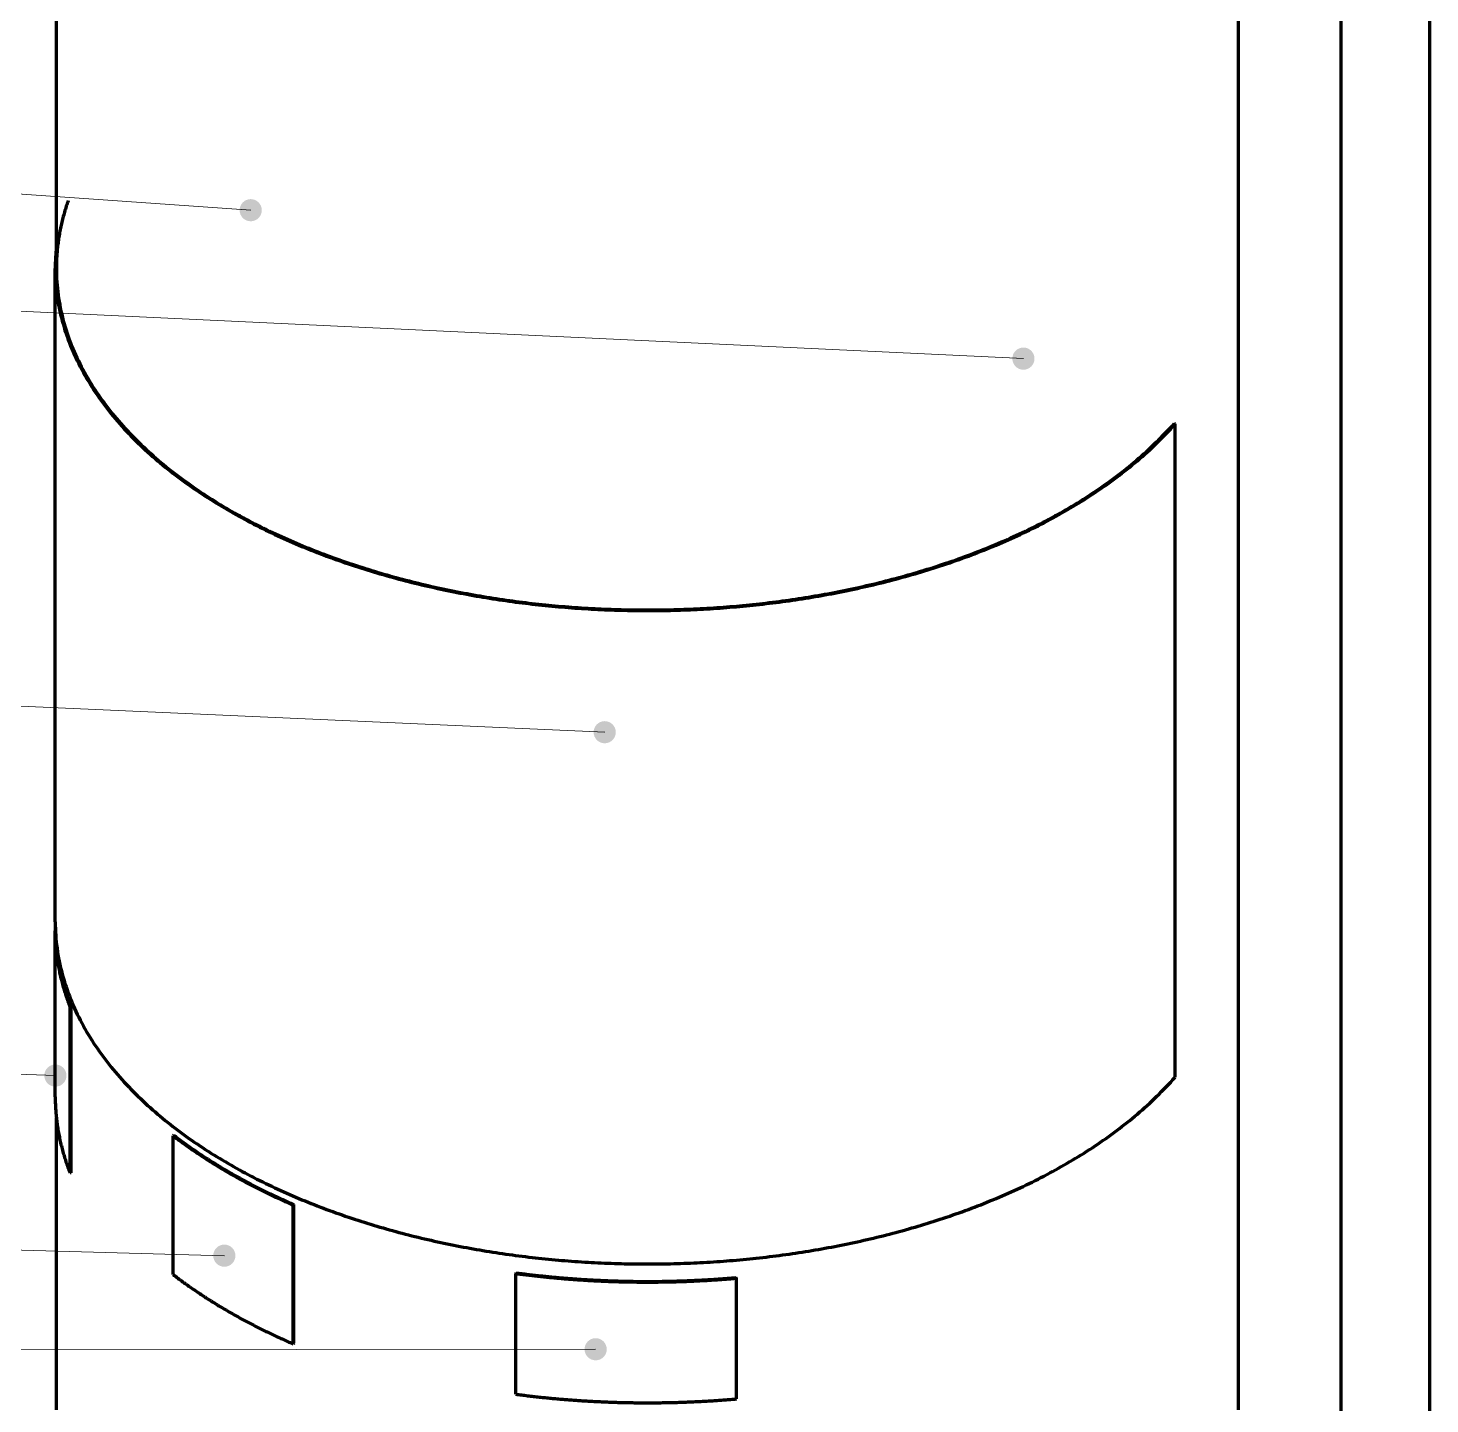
# Model space of a CAD drawing. Header units: millimetres. Extents: x 0 to 841, y 0 to 594.
# Drawn here: x 250.3 to 326.1, y 265.6 to 340.1 of the extents above; entities that cross this region are included whole.
import ezdxf

# ---------------------------------------------------------------- set-up
doc = ezdxf.new("R2010")
doc.units = ezdxf.units.MM
doc.layers.add('01-VISIBLE', color=7, linetype='CONTINUOUS', lineweight=70)
doc.layers.add('08-FINA', color=5, linetype='CONTINUOUS', lineweight=18)

msp = doc.modelspace()

# ---------------------------------------------------------------- hatches: boundary and pattern name
at = {"layer": '08-FINA'}
h = msp.add_hatch(color=7, dxfattribs=at)
h.dxf.hatch_style = 1
edge = h.paths.add_edge_path()
edge.add_arc((262.309, 330.224), 0.6, 0, 360)
h = msp.add_hatch(color=7, dxfattribs=at)
h.dxf.hatch_style = 1
edge = h.paths.add_edge_path()
edge.add_arc((304.138, 322.192), 0.6, 0, 360)
h = msp.add_hatch(color=7, dxfattribs=at)
h.dxf.hatch_style = 1
edge = h.paths.add_edge_path()
edge.add_arc((281.472, 301.976), 0.6, 0, 360)
h = msp.add_hatch(color=7, dxfattribs=at)
h.dxf.hatch_style = 1
edge = h.paths.add_edge_path()
edge.add_arc((251.737, 283.396), 0.6, 0, 360)
h = msp.add_hatch(color=7, dxfattribs=at)
h.dxf.hatch_style = 1
edge = h.paths.add_edge_path()
edge.add_arc((260.882, 273.65), 0.6, 0, 360)
h = msp.add_hatch(color=7, dxfattribs=at)
h.dxf.hatch_style = 1
edge = h.paths.add_edge_path()
edge.add_arc((280.982, 268.586), 0.6, 0, 360)

# ---------------------------------------------------------------- linework, layer by layer
at = {"layer": '01-VISIBLE'}
for p, q in [((251.788, 327.067), (251.788, 369.81)), ((315.788, 265.299), (315.788, 369.81)), ((321.345, 229.688), (321.345, 366.773)), ((326.145, 229.688), (326.145, 366.773)), ((251.728, 291.712), (251.728, 327.067)), ((312.3, 318.68), (312.354, 318.664)), ((312.354, 283.308), (312.354, 318.664)), ((251.728, 282.24), (251.728, 291.222)), ((252.589, 287.114), (252.531, 287.106)), ((252.531, 278.125), (252.531, 287.106)), ((252.589, 278.132), (252.589, 287.114)), ((251.788, 265.299), (251.788, 281.108)), ((258.153, 280.164), (258.105, 280.143)), ((258.105, 272.632), (258.105, 280.143)), ((252.589, 278.132), (252.531, 278.125)), ((264.636, 276.421), (264.6, 276.393)), ((264.6, 268.882), (264.6, 276.393)), ((264.636, 268.909), (264.636, 276.421)), ((276.673, 272.719), (276.66, 272.685)), ((276.66, 266.153), (276.66, 272.685)), ((288.595, 272.466), (288.604, 272.432)), ((288.604, 265.9), (288.604, 272.432)), ((264.636, 268.909), (264.6, 268.882))]:
    msp.add_line(p, q, dxfattribs=at)
for points in [[(252.428, 330.744), (252.401, 330.667), (252.375, 330.59), (252.349, 330.512), (252.324, 330.435), (252.3, 330.357), (252.276, 330.279), (252.252, 330.201), (252.229, 330.123), (252.206, 330.045), (252.185, 329.966), (252.163, 329.887), (252.142, 329.809), (252.122, 329.73), (252.103, 329.65), (252.083, 329.571), (252.065, 329.492), (252.047, 329.412), (252.03, 329.333), (252.013, 329.253), (251.997, 329.173), (251.981, 329.093), (251.966, 329.013), (251.952, 328.933), (251.938, 328.852), (251.925, 328.772), (251.912, 328.691), (251.9, 328.611), (251.889, 328.53), (251.878, 328.449), (251.868, 328.368), (251.858, 328.287), (251.849, 328.206), (251.841, 328.125), (251.833, 328.044), (251.826, 327.963), (251.819, 327.882), (251.813, 327.8), (251.808, 327.719), (251.803, 327.638), (251.799, 327.556), (251.796, 327.475), (251.793, 327.393), (251.791, 327.312), (251.789, 327.23), (251.789, 327.149), (251.788, 327.067)], [(251.788, 328.199), (251.78, 328.119), (251.772, 328.038), (251.765, 327.957), (251.759, 327.876), (251.753, 327.796), (251.748, 327.715), (251.743, 327.634), (251.739, 327.553), (251.736, 327.472), (251.733, 327.391), (251.731, 327.31), (251.729, 327.229), (251.729, 327.148), (251.728, 327.067)], [(251.728, 327.067), (251.73, 326.888), (251.734, 326.71), (251.742, 326.531), (251.752, 326.352), (251.766, 326.174), (251.782, 325.996), (251.801, 325.818), (251.824, 325.64), (251.849, 325.463), (251.877, 325.286), (251.908, 325.11), (251.942, 324.935), (251.978, 324.759), (252.018, 324.585), (252.06, 324.411), (252.105, 324.238), (252.153, 324.066), (252.203, 323.894), (252.256, 323.723), (252.311, 323.553), (252.369, 323.384), (252.43, 323.215), (252.493, 323.048), (252.559, 322.882), (252.627, 322.716), (252.697, 322.551), (252.77, 322.388), (252.844, 322.226), (252.922, 322.064), (253.001, 321.904), (253.082, 321.744), (253.166, 321.586), (253.252, 321.429), (253.339, 321.273), (253.429, 321.119), (253.521, 320.965), (253.614, 320.812), (253.71, 320.661), (253.807, 320.511), (253.906, 320.362), (254.007, 320.214), (254.109, 320.067), (254.213, 319.922), (254.319, 319.778), (254.426, 319.635), (254.535, 319.493), (254.646, 319.352), (254.758, 319.213), (254.871, 319.074), (254.986, 318.937), (255.103, 318.801), (255.22, 318.666), (255.339, 318.533), (255.46, 318.4), (255.581, 318.269), (255.704, 318.139), (255.828, 318.01), (255.954, 317.883), (256.08, 317.756), (256.208, 317.631), (256.336, 317.506), (256.466, 317.383), (256.597, 317.261), (256.729, 317.14), (256.862, 317.021), (256.996, 316.902), (257.13, 316.784), (257.266, 316.668), (257.403, 316.553), (257.541, 316.438), (257.679, 316.325), (257.819, 316.213), (257.959, 316.102), (258.1, 315.992), (258.242, 315.883), (258.385, 315.775), (258.528, 315.669), (258.673, 315.563), (258.818, 315.458), (258.963, 315.354), (259.11, 315.252), (259.257, 315.15), (259.405, 315.049), (259.553, 314.95), (259.703, 314.851), (259.852, 314.753), (260.003, 314.656), (260.154, 314.56), (260.306, 314.465), (260.458, 314.372), (260.611, 314.279), (260.764, 314.187), (260.918, 314.095), (261.073, 314.005), (261.228, 313.916), (261.383, 313.828), (261.539, 313.74), (261.696, 313.654), (261.853, 313.568), (262.011, 313.483), (262.169, 313.399), (262.327, 313.316), (262.486, 313.234), (262.645, 313.153), (262.805, 313.073), (262.965, 312.993), (263.126, 312.914), (263.287, 312.836), (263.449, 312.759), (263.61, 312.683), (263.773, 312.608), (263.935, 312.533), (264.098, 312.46), (264.262, 312.387), (264.425, 312.315), (264.59, 312.243), (264.754, 312.173), (264.919, 312.103), (265.084, 312.034), (265.249, 311.966), (265.415, 311.899), (265.581, 311.832), (265.747, 311.766), (265.914, 311.701), (266.081, 311.637), (266.248, 311.573), (266.416, 311.51), (266.583, 311.448), (266.752, 311.387), (266.92, 311.327), (267.089, 311.267), (267.257, 311.208), (267.427, 311.149), (267.596, 311.092), (267.765, 311.035), (267.935, 310.979), (268.105, 310.923), (268.276, 310.868), (268.446, 310.814), (268.617, 310.761), (268.788, 310.708), (268.959, 310.656), (269.131, 310.605), (269.302, 310.555), (269.474, 310.505), (269.646, 310.456), (269.818, 310.407), (269.991, 310.359), (270.163, 310.312), (270.336, 310.266), (270.509, 310.22), (270.682, 310.175), (270.855, 310.13), (271.029, 310.086), (271.202, 310.043), (271.376, 310.001), (271.55, 309.959), (271.724, 309.918), (271.899, 309.877), (272.073, 309.837), (272.247, 309.798), (272.422, 309.76), (272.597, 309.722), (272.772, 309.684), (272.947, 309.648), (273.122, 309.612), (273.298, 309.576), (273.473, 309.542), (273.649, 309.507), (273.825, 309.474), (274, 309.441), (274.176, 309.409), (274.352, 309.377), (274.529, 309.346), (274.705, 309.316), (274.881, 309.286), (275.058, 309.257), (275.234, 309.228), (275.411, 309.2), (275.588, 309.173), (275.765, 309.146), (275.942, 309.12), (276.119, 309.095), (276.296, 309.07), (276.473, 309.046), (276.651, 309.022), (276.828, 308.999), (277.006, 308.976), (277.183, 308.954), (277.361, 308.933), (277.538, 308.913), (277.716, 308.892), (277.894, 308.873), (278.072, 308.854), (278.25, 308.836), (278.428, 308.818), (278.606, 308.801), (278.784, 308.784), (278.962, 308.768), (279.141, 308.753), (279.319, 308.738), (279.497, 308.724), (279.676, 308.71), (279.854, 308.697), (280.032, 308.685), (280.211, 308.673), (280.39, 308.662), (280.568, 308.651), (280.747, 308.641), (280.925, 308.631), (281.104, 308.622), (281.283, 308.614), (281.462, 308.606), (281.64, 308.599), (281.819, 308.592), (281.998, 308.586), (282.177, 308.581), (282.356, 308.576), (282.534, 308.572), (282.713, 308.568), (282.892, 308.565), (283.071, 308.562), (283.25, 308.56), (283.429, 308.559), (283.608, 308.558), (283.787, 308.557), (283.965, 308.558), (284.144, 308.559), (284.323, 308.56), (284.502, 308.562), (284.681, 308.565), (284.86, 308.568), (285.039, 308.571), (285.218, 308.576), (285.396, 308.581), (285.575, 308.586), (285.754, 308.592), (285.933, 308.599), (286.112, 308.606), (286.29, 308.614), (286.469, 308.622), (286.648, 308.631), (286.826, 308.641), (287.005, 308.651), (287.184, 308.661), (287.362, 308.673), (287.541, 308.685), (287.719, 308.697), (287.898, 308.71), (288.076, 308.724), (288.254, 308.738), (288.433, 308.753), (288.611, 308.768), (288.789, 308.784), (288.967, 308.8), (289.145, 308.818), (289.323, 308.835), (289.501, 308.854), (289.679, 308.873), (289.857, 308.892), (290.035, 308.912), (290.212, 308.933), (290.39, 308.954), (290.568, 308.976), (290.745, 308.998), (290.922, 309.022), (291.1, 309.045), (291.277, 309.069), (291.454, 309.094), (291.631, 309.12), (291.808, 309.146), (291.985, 309.173), (292.162, 309.2), (292.339, 309.228), (292.515, 309.256), (292.692, 309.286), (292.868, 309.315), (293.045, 309.346), (293.221, 309.377), (293.397, 309.408), (293.573, 309.441), (293.749, 309.473), (293.924, 309.507), (294.1, 309.541), (294.276, 309.576), (294.451, 309.611), (294.626, 309.647), (294.801, 309.684), (294.976, 309.721), (295.151, 309.759), (295.326, 309.798), (295.5, 309.837), (295.675, 309.877), (295.849, 309.917), (296.023, 309.958), (296.197, 310), (296.371, 310.043), (296.544, 310.086), (296.718, 310.129), (296.891, 310.174), (297.064, 310.219), (297.237, 310.265), (297.41, 310.311), (297.583, 310.358), (297.755, 310.406), (297.927, 310.455), (298.099, 310.504), (298.271, 310.554), (298.443, 310.604), (298.614, 310.655), (298.785, 310.707), (298.956, 310.76), (299.127, 310.813), (299.298, 310.867), (299.468, 310.922), (299.638, 310.978), (299.808, 311.034), (299.977, 311.091), (300.147, 311.148), (300.316, 311.207), (300.485, 311.266), (300.653, 311.325), (300.822, 311.386), (300.99, 311.447), (301.158, 311.509), (301.325, 311.572), (301.492, 311.636), (301.659, 311.7), (301.826, 311.765), (301.992, 311.831), (302.158, 311.897), (302.324, 311.965), (302.49, 312.033), (302.655, 312.102), (302.819, 312.171), (302.984, 312.242), (303.148, 312.313), (303.312, 312.385), (303.475, 312.458), (303.638, 312.532), (303.801, 312.606), (303.963, 312.682), (304.125, 312.758), (304.286, 312.835), (304.447, 312.913), (304.608, 312.992), (304.768, 313.071), (304.928, 313.151), (305.088, 313.233), (305.246, 313.315), (305.405, 313.398), (305.563, 313.482), (305.721, 313.566), (305.878, 313.652), (306.034, 313.739), (306.19, 313.826), (306.346, 313.914), (306.501, 314.004), (306.655, 314.094), (306.809, 314.185), (306.963, 314.277), (307.116, 314.37), (307.268, 314.464), (307.42, 314.559), (307.571, 314.654), (307.721, 314.751), (307.871, 314.849), (308.02, 314.948), (308.169, 315.047), (308.317, 315.148), (308.464, 315.25), (308.61, 315.352), (308.756, 315.456), (308.901, 315.561), (309.045, 315.667), (309.189, 315.773), (309.332, 315.881), (309.474, 315.99), (309.615, 316.1), (309.755, 316.211), (309.895, 316.323), (310.033, 316.436), (310.171, 316.551), (310.308, 316.666), (310.443, 316.782), (310.578, 316.9), (310.712, 317.018), (310.845, 317.138), (310.977, 317.259), (311.108, 317.381), (311.238, 317.504), (311.367, 317.628), (311.494, 317.754), (311.621, 317.88), (311.746, 318.008), (311.87, 318.137), (311.993, 318.267), (312.115, 318.398), (312.235, 318.53), (312.354, 318.664)], [(251.788, 327.067), (251.79, 326.889), (251.794, 326.71), (251.802, 326.532), (251.812, 326.354), (251.826, 326.175), (251.842, 325.998), (251.861, 325.82), (251.883, 325.643), (251.909, 325.466), (251.937, 325.29), (251.968, 325.114), (252.001, 324.939), (252.038, 324.764), (252.077, 324.59), (252.119, 324.416), (252.164, 324.243), (252.212, 324.071), (252.262, 323.9), (252.315, 323.729), (252.37, 323.559), (252.428, 323.391), (252.489, 323.223), (252.552, 323.055), (252.617, 322.889), (252.685, 322.724), (252.755, 322.56), (252.828, 322.397), (252.902, 322.235), (252.979, 322.073), (253.059, 321.913), (253.14, 321.754), (253.223, 321.597), (253.309, 321.44), (253.396, 321.284), (253.486, 321.13), (253.577, 320.976), (253.671, 320.824), (253.766, 320.673), (253.863, 320.523), (253.962, 320.374), (254.062, 320.227), (254.165, 320.08), (254.269, 319.935), (254.374, 319.791), (254.481, 319.649), (254.59, 319.507), (254.701, 319.366), (254.812, 319.227), (254.926, 319.089), (255.04, 318.952), (255.156, 318.817), (255.274, 318.682), (255.393, 318.549), (255.513, 318.417), (255.634, 318.286), (255.757, 318.156), (255.881, 318.027), (256.006, 317.9), (256.132, 317.773), (256.259, 317.648), (256.388, 317.524), (256.517, 317.401), (256.648, 317.28), (256.779, 317.159), (256.912, 317.039), (257.046, 316.921), (257.18, 316.804), (257.316, 316.687), (257.452, 316.572), (257.59, 316.458), (257.728, 316.345), (257.867, 316.234), (258.007, 316.123), (258.148, 316.013), (258.29, 315.904), (258.432, 315.797), (258.576, 315.69), (258.72, 315.584), (258.864, 315.48), (259.01, 315.376), (259.156, 315.274), (259.303, 315.172), (259.451, 315.072), (259.599, 314.972), (259.748, 314.874), (259.897, 314.776), (260.047, 314.679), (260.198, 314.584), (260.35, 314.489), (260.502, 314.395), (260.654, 314.303), (260.807, 314.211), (260.961, 314.12), (261.115, 314.03), (261.27, 313.941), (261.425, 313.852), (261.581, 313.765), (261.737, 313.679), (261.894, 313.593), (262.051, 313.509), (262.209, 313.425), (262.367, 313.342), (262.526, 313.26), (262.685, 313.179), (262.844, 313.099), (263.004, 313.019), (263.165, 312.941), (263.325, 312.863), (263.487, 312.786), (263.648, 312.71), (263.81, 312.635), (263.972, 312.561), (264.135, 312.487), (264.298, 312.414), (264.462, 312.342), (264.625, 312.271), (264.79, 312.201), (264.954, 312.131), (265.119, 312.062), (265.284, 311.994), (265.449, 311.927), (265.615, 311.86), (265.781, 311.795), (265.947, 311.73), (266.114, 311.666), (266.281, 311.602), (266.448, 311.54), (266.616, 311.478), (266.783, 311.416), (266.951, 311.356), (267.12, 311.296), (267.288, 311.237), (267.457, 311.179), (267.626, 311.122), (267.795, 311.065), (267.965, 311.009), (268.135, 310.953), (268.305, 310.899), (268.475, 310.845), (268.645, 310.792), (268.816, 310.739), (268.987, 310.687), (269.158, 310.636), (269.329, 310.586), (269.501, 310.536), (269.673, 310.487), (269.844, 310.438), (270.016, 310.391), (270.189, 310.343), (270.361, 310.297), (270.534, 310.251), (270.707, 310.206), (270.88, 310.162), (271.053, 310.118), (271.226, 310.075), (271.399, 310.033), (271.573, 309.991), (271.747, 309.95), (271.921, 309.91), (272.095, 309.87), (272.269, 309.831), (272.443, 309.792), (272.618, 309.754), (272.793, 309.717), (272.967, 309.68), (273.142, 309.644), (273.317, 309.609), (273.492, 309.574), (273.668, 309.54), (273.843, 309.507), (274.019, 309.474), (274.194, 309.442), (274.37, 309.41), (274.546, 309.379), (274.722, 309.349), (274.898, 309.319), (275.074, 309.29), (275.25, 309.262), (275.427, 309.234), (275.603, 309.207), (275.78, 309.18), (275.957, 309.154), (276.133, 309.128), (276.31, 309.104), (276.487, 309.079), (276.664, 309.056), (276.841, 309.033), (277.018, 309.01), (277.195, 308.988), (277.373, 308.967), (277.55, 308.946), (277.728, 308.926), (277.905, 308.907), (278.083, 308.888), (278.26, 308.87), (278.438, 308.852), (278.616, 308.835), (278.794, 308.818), (278.971, 308.803), (279.149, 308.787), (279.327, 308.772), (279.505, 308.758), (279.683, 308.745), (279.861, 308.732), (280.04, 308.719), (280.218, 308.707), (280.396, 308.696), (280.574, 308.685), (280.752, 308.675), (280.931, 308.666), (281.109, 308.657), (281.287, 308.649), (281.466, 308.641), (281.644, 308.634), (281.823, 308.627), (282.001, 308.621), (282.18, 308.615), (282.358, 308.61), (282.537, 308.606), (282.715, 308.602), (282.894, 308.599), (283.072, 308.597), (283.251, 308.595), (283.429, 308.593), (283.608, 308.592), (283.787, 308.592), (283.965, 308.592), (284.144, 308.593), (284.322, 308.595), (284.501, 308.597), (284.679, 308.599), (284.858, 308.602), (285.036, 308.606), (285.215, 308.61), (285.393, 308.615), (285.572, 308.621), (285.75, 308.627), (285.929, 308.633), (286.107, 308.641), (286.286, 308.648), (286.464, 308.657), (286.642, 308.666), (286.821, 308.675), (286.999, 308.685), (287.177, 308.696), (287.355, 308.707), (287.534, 308.719), (287.712, 308.731), (287.89, 308.744), (288.068, 308.758), (288.246, 308.772), (288.424, 308.787), (288.602, 308.802), (288.78, 308.818), (288.957, 308.835), (289.135, 308.852), (289.313, 308.869), (289.49, 308.888), (289.668, 308.907), (289.846, 308.926), (290.023, 308.946), (290.2, 308.967), (290.378, 308.988), (290.555, 309.01), (290.732, 309.032), (290.909, 309.055), (291.086, 309.079), (291.263, 309.103), (291.44, 309.128), (291.617, 309.153), (291.793, 309.179), (291.97, 309.206), (292.146, 309.233), (292.323, 309.261), (292.499, 309.29), (292.675, 309.319), (292.851, 309.349), (293.027, 309.379), (293.203, 309.41), (293.379, 309.441), (293.554, 309.473), (293.73, 309.506), (293.905, 309.54), (294.081, 309.574), (294.256, 309.608), (294.431, 309.644), (294.606, 309.68), (294.781, 309.716), (294.955, 309.754), (295.13, 309.791), (295.304, 309.83), (295.478, 309.869), (295.652, 309.909), (295.826, 309.949), (296, 309.99), (296.174, 310.032), (296.347, 310.074), (296.521, 310.117), (296.694, 310.161), (296.867, 310.206), (297.039, 310.251), (297.212, 310.296), (297.385, 310.343), (297.557, 310.39), (297.729, 310.437), (297.901, 310.486), (298.072, 310.535), (298.244, 310.585), (298.415, 310.635), (298.586, 310.686), (298.757, 310.738), (298.928, 310.791), (299.098, 310.844), (299.269, 310.898), (299.439, 310.952), (299.608, 311.008), (299.778, 311.064), (299.947, 311.121), (300.116, 311.178), (300.285, 311.236), (300.454, 311.295), (300.622, 311.355), (300.79, 311.415), (300.958, 311.477), (301.125, 311.538), (301.292, 311.601), (301.459, 311.664), (301.626, 311.729), (301.792, 311.794), (301.958, 311.859), (302.124, 311.926), (302.289, 311.993), (302.455, 312.061), (302.619, 312.13), (302.784, 312.199), (302.948, 312.27), (303.112, 312.341), (303.275, 312.413), (303.438, 312.486), (303.601, 312.559), (303.763, 312.634), (303.925, 312.709), (304.087, 312.785), (304.248, 312.862), (304.409, 312.939), (304.569, 313.018), (304.729, 313.097), (304.889, 313.178), (305.048, 313.259), (305.206, 313.341), (305.365, 313.423), (305.522, 313.507), (305.68, 313.592), (305.836, 313.677), (305.993, 313.764), (306.148, 313.851), (306.304, 313.939), (306.458, 314.028), (306.613, 314.118), (306.766, 314.209), (306.919, 314.301), (307.072, 314.394), (307.224, 314.487), (307.375, 314.582), (307.526, 314.678), (307.676, 314.774), (307.826, 314.872), (307.975, 314.97), (308.123, 315.07), (308.271, 315.17), (308.418, 315.272), (308.564, 315.374), (308.709, 315.478), (308.854, 315.582), (308.998, 315.688), (309.141, 315.795), (309.284, 315.902), (309.426, 316.011), (309.566, 316.121), (309.707, 316.231), (309.846, 316.343), (309.984, 316.456), (310.121, 316.57), (310.258, 316.685), (310.394, 316.802), (310.528, 316.919), (310.662, 317.037), (310.795, 317.157), (310.926, 317.277), (311.057, 317.399), (311.186, 317.522), (311.315, 317.646), (311.442, 317.771), (311.569, 317.897), (311.694, 318.025), (311.817, 318.154), (311.94, 318.283), (312.061, 318.414), (312.182, 318.546), (312.3, 318.68)], [(251.728, 291.712), (251.73, 291.533), (251.734, 291.354), (251.742, 291.175), (251.752, 290.997), (251.766, 290.818), (251.782, 290.64), (251.801, 290.462), (251.824, 290.285), (251.849, 290.108), (251.877, 289.931), (251.908, 289.755), (251.942, 289.579), (251.978, 289.404), (252.018, 289.229), (252.06, 289.056), (252.105, 288.882), (252.153, 288.71), (252.203, 288.538), (252.256, 288.367), (252.311, 288.197), (252.369, 288.028), (252.43, 287.86), (252.493, 287.692), (252.559, 287.526), (252.627, 287.36), (252.697, 287.196), (252.77, 287.032), (252.844, 286.87), (252.922, 286.709), (253.001, 286.548), (253.082, 286.389), (253.166, 286.231), (253.252, 286.074), (253.339, 285.918), (253.429, 285.763), (253.521, 285.609), (253.614, 285.457), (253.71, 285.306), (253.807, 285.155), (253.906, 285.006), (254.007, 284.859), (254.109, 284.712), (254.213, 284.566), (254.319, 284.422), (254.426, 284.279), (254.535, 284.137), (254.646, 283.997), (254.758, 283.857), (254.871, 283.719), (254.986, 283.582), (255.103, 283.446), (255.22, 283.311), (255.339, 283.177), (255.46, 283.045), (255.581, 282.914), (255.704, 282.784), (255.828, 282.655), (255.954, 282.527), (256.08, 282.401), (256.208, 282.275), (256.336, 282.151), (256.466, 282.028), (256.597, 281.906), (256.729, 281.785), (256.862, 281.665), (256.996, 281.546), (257.13, 281.429), (257.266, 281.313), (257.403, 281.197), (257.541, 281.083), (257.679, 280.97), (257.819, 280.858), (257.959, 280.747), (258.1, 280.637), (258.242, 280.528), (258.385, 280.42), (258.528, 280.313), (258.673, 280.207), (258.818, 280.103), (258.963, 279.999), (259.11, 279.896), (259.257, 279.794), (259.405, 279.694), (259.553, 279.594), (259.703, 279.495), (259.852, 279.397), (260.003, 279.301), (260.154, 279.205), (260.306, 279.11), (260.458, 279.016), (260.611, 278.923), (260.764, 278.831), (260.918, 278.74), (261.073, 278.65), (261.228, 278.56), (261.383, 278.472), (261.539, 278.385), (261.696, 278.298), (261.853, 278.212), (262.011, 278.128), (262.169, 278.044), (262.327, 277.961), (262.486, 277.879), (262.645, 277.797), (262.805, 277.717), (262.965, 277.637), (263.126, 277.559), (263.287, 277.481), (263.449, 277.404), (263.61, 277.328), (263.773, 277.252), (263.935, 277.178), (264.098, 277.104), (264.262, 277.031), (264.425, 276.959), (264.59, 276.888), (264.754, 276.817), (264.919, 276.748), (265.084, 276.679), (265.249, 276.61), (265.415, 276.543), (265.581, 276.476), (265.747, 276.411), (265.914, 276.346), (266.081, 276.281), (266.248, 276.218), (266.416, 276.155), (266.583, 276.093), (266.752, 276.032), (266.92, 275.971), (267.089, 275.911), (267.257, 275.852), (267.427, 275.794), (267.596, 275.736), (267.765, 275.679), (267.935, 275.623), (268.105, 275.568), (268.276, 275.513), (268.446, 275.459), (268.617, 275.406), (268.788, 275.353), (268.959, 275.301), (269.131, 275.25), (269.302, 275.199), (269.474, 275.149), (269.646, 275.1), (269.818, 275.052), (269.991, 275.004), (270.163, 274.957), (270.336, 274.91), (270.509, 274.864), (270.682, 274.819), (270.855, 274.775), (271.029, 274.731), (271.202, 274.688), (271.376, 274.645), (271.55, 274.604), (271.724, 274.562), (271.899, 274.522), (272.073, 274.482), (272.247, 274.443), (272.422, 274.404), (272.597, 274.366), (272.772, 274.329), (272.947, 274.292), (273.122, 274.256), (273.298, 274.221), (273.473, 274.186), (273.649, 274.152), (273.825, 274.118), (274, 274.086), (274.176, 274.053), (274.352, 274.022), (274.529, 273.991), (274.705, 273.96), (274.881, 273.931), (275.058, 273.901), (275.234, 273.873), (275.411, 273.845), (275.588, 273.818), (275.765, 273.791), (275.942, 273.765), (276.119, 273.739), (276.296, 273.714), (276.473, 273.69), (276.651, 273.666), (276.828, 273.643), (277.006, 273.621), (277.183, 273.599), (277.361, 273.578), (277.538, 273.557), (277.716, 273.537), (277.894, 273.517), (278.072, 273.498), (278.25, 273.48), (278.428, 273.462), (278.606, 273.445), (278.784, 273.429), (278.962, 273.413), (279.141, 273.397), (279.319, 273.383), (279.497, 273.368), (279.676, 273.355), (279.854, 273.342), (280.032, 273.329), (280.211, 273.317), (280.39, 273.306), (280.568, 273.295), (280.747, 273.285), (280.925, 273.276), (281.104, 273.267), (281.283, 273.258), (281.462, 273.251), (281.64, 273.243), (281.819, 273.237), (281.998, 273.231), (282.177, 273.225), (282.356, 273.22), (282.534, 273.216), (282.713, 273.212), (282.892, 273.209), (283.071, 273.207), (283.25, 273.204), (283.429, 273.203), (283.608, 273.202), (283.787, 273.202), (283.965, 273.202), (284.144, 273.203), (284.323, 273.204), (284.502, 273.206), (284.681, 273.209), (284.86, 273.212), (285.039, 273.216), (285.218, 273.22), (285.396, 273.225), (285.575, 273.231), (285.754, 273.237), (285.933, 273.243), (286.112, 273.251), (286.29, 273.258), (286.469, 273.267), (286.648, 273.276), (286.826, 273.285), (287.005, 273.295), (287.184, 273.306), (287.362, 273.317), (287.541, 273.329), (287.719, 273.342), (287.898, 273.355), (288.076, 273.368), (288.254, 273.382), (288.433, 273.397), (288.611, 273.412), (288.789, 273.428), (288.967, 273.445), (289.145, 273.462), (289.323, 273.48), (289.501, 273.498), (289.679, 273.517), (289.857, 273.537), (290.035, 273.557), (290.212, 273.577), (290.39, 273.599), (290.568, 273.62), (290.745, 273.643), (290.922, 273.666), (291.1, 273.69), (291.277, 273.714), (291.454, 273.739), (291.631, 273.764), (291.808, 273.79), (291.985, 273.817), (292.162, 273.844), (292.339, 273.872), (292.515, 273.901), (292.692, 273.93), (292.868, 273.96), (293.045, 273.99), (293.221, 274.021), (293.397, 274.053), (293.573, 274.085), (293.749, 274.118), (293.924, 274.151), (294.1, 274.185), (294.276, 274.22), (294.451, 274.256), (294.626, 274.292), (294.801, 274.328), (294.976, 274.366), (295.151, 274.403), (295.326, 274.442), (295.5, 274.481), (295.675, 274.521), (295.849, 274.562), (296.023, 274.603), (296.197, 274.645), (296.371, 274.687), (296.544, 274.73), (296.718, 274.774), (296.891, 274.818), (297.064, 274.863), (297.237, 274.909), (297.41, 274.956), (297.583, 275.003), (297.755, 275.051), (297.927, 275.099), (298.099, 275.148), (298.271, 275.198), (298.443, 275.249), (298.614, 275.3), (298.785, 275.352), (298.956, 275.405), (299.127, 275.458), (299.298, 275.512), (299.468, 275.567), (299.638, 275.622), (299.808, 275.678), (299.977, 275.735), (300.147, 275.793), (300.316, 275.851), (300.485, 275.91), (300.653, 275.97), (300.822, 276.031), (300.99, 276.092), (301.158, 276.154), (301.325, 276.217), (301.492, 276.28), (301.659, 276.344), (301.826, 276.409), (301.992, 276.475), (302.158, 276.542), (302.324, 276.609), (302.49, 276.677), (302.655, 276.746), (302.819, 276.816), (302.984, 276.886), (303.148, 276.958), (303.312, 277.03), (303.475, 277.103), (303.638, 277.176), (303.801, 277.251), (303.963, 277.326), (304.125, 277.402), (304.286, 277.479), (304.447, 277.557), (304.608, 277.636), (304.768, 277.716), (304.928, 277.796), (305.088, 277.877), (305.246, 277.959), (305.405, 278.042), (305.563, 278.126), (305.721, 278.211), (305.878, 278.297), (306.034, 278.383), (306.19, 278.471), (306.346, 278.559), (306.501, 278.648), (306.655, 278.738), (306.809, 278.829), (306.963, 278.921), (307.116, 279.014), (307.268, 279.108), (307.42, 279.203), (307.571, 279.299), (307.721, 279.396), (307.871, 279.493), (308.02, 279.592), (308.169, 279.692), (308.317, 279.793), (308.464, 279.894), (308.61, 279.997), (308.756, 280.101), (308.901, 280.205), (309.045, 280.311), (309.189, 280.418), (309.332, 280.526), (309.474, 280.635), (309.615, 280.745), (309.755, 280.856), (309.895, 280.968), (310.033, 281.081), (310.171, 281.195), (310.308, 281.31), (310.443, 281.427), (310.578, 281.544), (310.712, 281.663), (310.845, 281.783), (310.977, 281.903), (311.108, 282.025), (311.238, 282.149), (311.367, 282.273), (311.494, 282.398), (311.621, 282.525), (311.746, 282.652), (311.87, 282.781), (311.993, 282.911), (312.115, 283.043), (312.235, 283.175), (312.354, 283.308)], [(251.731, 291.467), (251.73, 291.426), (251.729, 291.385), (251.729, 291.344), (251.729, 291.303), (251.728, 291.263), (251.728, 291.222)], [(251.728, 291.222), (251.729, 291.141), (251.729, 291.06), (251.731, 290.978), (251.733, 290.897), (251.736, 290.816), (251.739, 290.735), (251.743, 290.654), (251.748, 290.573), (251.753, 290.492), (251.759, 290.411), (251.765, 290.331), (251.772, 290.25), (251.78, 290.169), (251.788, 290.088), (251.797, 290.008), (251.807, 289.927), (251.817, 289.847), (251.828, 289.766), (251.839, 289.686), (251.851, 289.606), (251.863, 289.525), (251.876, 289.445), (251.89, 289.365), (251.904, 289.286), (251.919, 289.206), (251.934, 289.126), (251.95, 289.047), (251.967, 288.967), (251.984, 288.888), (252.002, 288.809), (252.02, 288.73), (252.039, 288.651), (252.058, 288.572), (252.078, 288.494), (252.099, 288.415), (252.12, 288.337), (252.142, 288.259), (252.164, 288.181), (252.187, 288.103), (252.21, 288.025), (252.234, 287.947), (252.258, 287.87), (252.283, 287.793), (252.309, 287.716), (252.335, 287.639), (252.361, 287.562), (252.388, 287.486), (252.416, 287.41), (252.444, 287.333), (252.472, 287.257), (252.501, 287.182), (252.531, 287.106)], [(251.841, 290.159), (251.85, 290.079), (251.858, 289.999), (251.868, 289.919), (251.878, 289.839), (251.889, 289.759), (251.9, 289.679), (251.912, 289.599), (251.924, 289.519), (251.937, 289.44), (251.951, 289.36), (251.965, 289.281), (251.98, 289.202), (251.996, 289.122), (252.011, 289.043), (252.028, 288.964), (252.045, 288.886), (252.063, 288.807), (252.081, 288.728), (252.1, 288.65), (252.119, 288.571), (252.139, 288.493), (252.16, 288.415), (252.181, 288.337), (252.202, 288.26), (252.224, 288.182), (252.247, 288.105), (252.27, 288.027), (252.294, 287.95), (252.318, 287.873), (252.343, 287.797), (252.368, 287.72), (252.394, 287.644), (252.42, 287.567), (252.447, 287.491), (252.475, 287.416), (252.503, 287.34), (252.531, 287.264), (252.56, 287.189), (252.589, 287.114)], [(251.728, 282.24), (251.729, 282.159), (251.729, 282.078), (251.731, 281.997), (251.733, 281.916), (251.736, 281.835), (251.739, 281.754), (251.743, 281.673), (251.748, 281.592), (251.753, 281.511), (251.759, 281.43), (251.765, 281.349), (251.772, 281.268), (251.78, 281.188), (251.788, 281.107), (251.797, 281.026), (251.807, 280.946), (251.817, 280.865), (251.828, 280.785), (251.839, 280.704), (251.851, 280.624), (251.863, 280.544), (251.876, 280.464), (251.89, 280.384), (251.904, 280.304), (251.919, 280.224), (251.934, 280.145), (251.95, 280.065), (251.967, 279.986), (251.984, 279.907), (252.002, 279.827), (252.02, 279.748), (252.039, 279.669), (252.058, 279.591), (252.078, 279.512), (252.099, 279.434), (252.12, 279.355), (252.142, 279.277), (252.164, 279.199), (252.187, 279.121), (252.21, 279.044), (252.234, 278.966), (252.258, 278.889), (252.283, 278.811), (252.309, 278.734), (252.335, 278.658), (252.361, 278.581), (252.388, 278.504), (252.416, 278.428), (252.444, 278.352), (252.472, 278.276), (252.501, 278.2), (252.531, 278.125)], [(258.105, 280.143), (258.169, 280.094), (258.233, 280.045), (258.297, 279.996), (258.362, 279.947), (258.427, 279.899), (258.491, 279.851), (258.556, 279.803), (258.622, 279.755), (258.687, 279.707), (258.752, 279.66), (258.818, 279.612), (258.884, 279.565), (258.95, 279.519), (259.016, 279.472), (259.082, 279.426), (259.148, 279.379), (259.215, 279.333), (259.282, 279.288), (259.348, 279.242), (259.415, 279.197), (259.482, 279.152), (259.55, 279.107), (259.617, 279.062), (259.684, 279.017), (259.752, 278.973), (259.82, 278.929), (259.888, 278.885), (259.956, 278.841), (260.024, 278.798), (260.092, 278.754), (260.16, 278.711), (260.229, 278.668), (260.297, 278.625), (260.366, 278.583), (260.435, 278.54), (260.504, 278.498), (260.573, 278.456), (260.642, 278.414), (260.712, 278.373), (260.781, 278.331), (260.851, 278.29), (260.92, 278.249), (260.99, 278.208), (261.06, 278.167), (261.13, 278.127), (261.2, 278.086), (261.27, 278.046), (261.34, 278.006), (261.411, 277.967), (261.481, 277.927), (261.552, 277.888), (261.623, 277.849), (261.693, 277.81), (261.764, 277.771), (261.835, 277.732), (261.907, 277.694), (261.978, 277.655), (262.049, 277.617), (262.121, 277.579), (262.192, 277.542), (262.264, 277.504), (262.335, 277.467), (262.407, 277.429), (262.479, 277.392), (262.551, 277.356), (262.623, 277.319), (262.695, 277.282), (262.767, 277.246), (262.84, 277.21), (262.912, 277.174), (262.985, 277.138), (263.057, 277.102), (263.13, 277.067), (263.203, 277.032), (263.275, 276.997), (263.348, 276.962), (263.421, 276.927), (263.494, 276.892), (263.568, 276.858), (263.641, 276.824), (263.714, 276.79), (263.788, 276.756), (263.861, 276.722), (263.935, 276.688), (264.008, 276.655), (264.082, 276.622), (264.156, 276.588), (264.229, 276.556), (264.303, 276.523), (264.377, 276.49), (264.451, 276.458), (264.526, 276.426), (264.6, 276.393)], [(258.153, 280.164), (258.217, 280.115), (258.281, 280.066), (258.345, 280.017), (258.409, 279.968), (258.474, 279.92), (258.539, 279.872), (258.604, 279.824), (258.669, 279.776), (258.734, 279.729), (258.799, 279.681), (258.865, 279.634), (258.93, 279.587), (258.996, 279.541), (259.062, 279.494), (259.128, 279.448), (259.195, 279.402), (259.261, 279.356), (259.327, 279.31), (259.394, 279.265), (259.461, 279.219), (259.528, 279.174), (259.595, 279.129), (259.662, 279.085), (259.73, 279.04), (259.797, 278.996), (259.865, 278.952), (259.932, 278.908), (260, 278.864), (260.068, 278.821), (260.136, 278.777), (260.205, 278.734), (260.273, 278.691), (260.341, 278.649), (260.41, 278.606), (260.479, 278.564), (260.548, 278.522), (260.616, 278.48), (260.686, 278.438), (260.755, 278.397), (260.824, 278.355), (260.893, 278.314), (260.963, 278.273), (261.033, 278.232), (261.102, 278.192), (261.172, 278.151), (261.242, 278.111), (261.312, 278.071), (261.382, 278.031), (261.453, 277.992), (261.523, 277.952), (261.594, 277.913), (261.664, 277.874), (261.735, 277.835), (261.806, 277.796), (261.877, 277.757), (261.948, 277.719), (262.019, 277.681), (262.09, 277.643), (262.161, 277.605), (262.232, 277.567), (262.304, 277.53), (262.375, 277.492), (262.447, 277.455), (262.519, 277.418), (262.591, 277.382), (262.663, 277.345), (262.735, 277.308), (262.807, 277.272), (262.879, 277.236), (262.951, 277.2), (263.024, 277.164), (263.096, 277.129), (263.169, 277.094), (263.241, 277.058), (263.314, 277.023), (263.387, 276.988), (263.459, 276.954), (263.532, 276.919), (263.605, 276.885), (263.679, 276.851), (263.752, 276.817), (263.825, 276.783), (263.898, 276.749), (263.972, 276.715), (264.045, 276.682), (264.119, 276.649), (264.192, 276.616), (264.266, 276.583), (264.34, 276.55), (264.414, 276.518), (264.488, 276.485), (264.562, 276.453), (264.636, 276.421)], [(258.105, 272.632), (258.169, 272.582), (258.233, 272.533), (258.297, 272.484), (258.362, 272.436), (258.427, 272.387), (258.491, 272.339), (258.556, 272.291), (258.622, 272.243), (258.687, 272.195), (258.752, 272.148), (258.818, 272.101), (258.884, 272.054), (258.95, 272.007), (259.016, 271.96), (259.082, 271.914), (259.148, 271.868), (259.215, 271.822), (259.282, 271.776), (259.348, 271.73), (259.415, 271.685), (259.482, 271.64), (259.55, 271.595), (259.617, 271.55), (259.684, 271.506), (259.752, 271.461), (259.82, 271.417), (259.888, 271.373), (259.956, 271.329), (260.024, 271.286), (260.092, 271.242), (260.16, 271.199), (260.229, 271.156), (260.297, 271.113), (260.366, 271.071), (260.435, 271.028), (260.504, 270.986), (260.573, 270.944), (260.642, 270.902), (260.712, 270.861), (260.781, 270.819), (260.851, 270.778), (260.92, 270.737), (260.99, 270.696), (261.06, 270.656), (261.13, 270.615), (261.2, 270.575), (261.27, 270.535), (261.34, 270.495), (261.411, 270.455), (261.481, 270.415), (261.552, 270.376), (261.623, 270.337), (261.693, 270.298), (261.764, 270.259), (261.835, 270.22), (261.907, 270.182), (261.978, 270.144), (262.049, 270.105), (262.121, 270.068), (262.192, 270.03), (262.264, 269.992), (262.335, 269.955), (262.407, 269.918), (262.479, 269.881), (262.551, 269.844), (262.623, 269.807), (262.695, 269.771), (262.767, 269.734), (262.84, 269.698), (262.912, 269.662), (262.985, 269.626), (263.057, 269.591), (263.13, 269.555), (263.203, 269.52), (263.275, 269.485), (263.348, 269.45), (263.421, 269.415), (263.494, 269.381), (263.568, 269.346), (263.641, 269.312), (263.714, 269.278), (263.788, 269.244), (263.861, 269.21), (263.935, 269.176), (264.008, 269.143), (264.082, 269.11), (264.156, 269.077), (264.229, 269.044), (264.303, 269.011), (264.377, 268.978), (264.451, 268.946), (264.526, 268.914), (264.6, 268.882)], [(276.66, 272.685), (276.739, 272.675), (276.819, 272.665), (276.899, 272.655), (276.978, 272.644), (277.058, 272.635), (277.138, 272.625), (277.218, 272.615), (277.297, 272.605), (277.377, 272.596), (277.457, 272.587), (277.537, 272.577), (277.617, 272.568), (277.696, 272.559), (277.776, 272.55), (277.856, 272.542), (277.936, 272.533), (278.016, 272.525), (278.096, 272.516), (278.176, 272.508), (278.256, 272.5), (278.336, 272.492), (278.416, 272.484), (278.496, 272.476), (278.575, 272.468), (278.655, 272.461), (278.735, 272.453), (278.815, 272.446), (278.895, 272.439), (278.975, 272.432), (279.056, 272.425), (279.136, 272.418), (279.216, 272.411), (279.296, 272.405), (279.376, 272.398), (279.456, 272.392), (279.536, 272.386), (279.616, 272.379), (279.696, 272.373), (279.776, 272.368), (279.856, 272.362), (279.937, 272.356), (280.017, 272.351), (280.097, 272.345), (280.177, 272.34), (280.257, 272.335), (280.337, 272.33), (280.418, 272.325), (280.498, 272.32), (280.578, 272.315), (280.658, 272.311), (280.738, 272.306), (280.819, 272.302), (280.899, 272.297), (280.979, 272.293), (281.059, 272.289), (281.14, 272.285), (281.22, 272.282), (281.3, 272.278), (281.38, 272.274), (281.461, 272.271), (281.541, 272.268), (281.621, 272.264), (281.701, 272.261), (281.782, 272.258), (281.862, 272.256), (281.942, 272.253), (282.023, 272.25), (282.103, 272.248), (282.183, 272.245), (282.263, 272.243), (282.344, 272.241), (282.424, 272.239), (282.504, 272.237), (282.585, 272.235), (282.665, 272.233), (282.745, 272.232), (282.826, 272.23), (282.906, 272.229), (282.986, 272.228), (283.067, 272.227), (283.147, 272.226), (283.227, 272.225), (283.308, 272.224), (283.388, 272.224), (283.468, 272.223), (283.549, 272.223), (283.629, 272.222), (283.709, 272.222), (283.79, 272.222), (283.87, 272.222), (283.95, 272.222), (284.031, 272.223), (284.111, 272.223), (284.191, 272.224), (284.272, 272.224), (284.352, 272.225), (284.432, 272.226), (284.513, 272.227), (284.593, 272.228), (284.673, 272.229), (284.754, 272.23), (284.834, 272.232), (284.914, 272.234), (284.995, 272.235), (285.075, 272.237), (285.155, 272.239), (285.236, 272.241), (285.316, 272.243), (285.396, 272.245), (285.477, 272.248), (285.557, 272.25), (285.637, 272.253), (285.717, 272.256), (285.798, 272.258), (285.878, 272.261), (285.958, 272.265), (286.039, 272.268), (286.119, 272.271), (286.199, 272.274), (286.279, 272.278), (286.36, 272.282), (286.44, 272.286), (286.52, 272.289), (286.6, 272.293), (286.681, 272.298), (286.761, 272.302), (286.841, 272.306), (286.921, 272.311), (287.001, 272.315), (287.082, 272.32), (287.162, 272.325), (287.242, 272.33), (287.322, 272.335), (287.402, 272.34), (287.482, 272.345), (287.563, 272.351), (287.643, 272.356), (287.723, 272.362), (287.803, 272.368), (287.883, 272.374), (287.963, 272.38), (288.043, 272.386), (288.123, 272.392), (288.204, 272.398), (288.284, 272.405), (288.364, 272.412), (288.444, 272.418), (288.524, 272.425), (288.604, 272.432)], [(276.673, 272.719), (276.753, 272.709), (276.832, 272.699), (276.912, 272.688), (276.991, 272.678), (277.071, 272.668), (277.15, 272.659), (277.23, 272.649), (277.31, 272.639), (277.389, 272.63), (277.469, 272.621), (277.548, 272.611), (277.628, 272.602), (277.708, 272.593), (277.788, 272.584), (277.867, 272.576), (277.947, 272.567), (278.027, 272.559), (278.106, 272.55), (278.186, 272.542), (278.266, 272.534), (278.346, 272.526), (278.426, 272.518), (278.505, 272.51), (278.585, 272.503), (278.665, 272.495), (278.745, 272.488), (278.825, 272.48), (278.905, 272.473), (278.985, 272.466), (279.064, 272.459), (279.144, 272.452), (279.224, 272.446), (279.304, 272.439), (279.384, 272.433), (279.464, 272.426), (279.544, 272.42), (279.624, 272.414), (279.704, 272.408), (279.784, 272.402), (279.864, 272.396), (279.944, 272.391), (280.024, 272.385), (280.104, 272.38), (280.184, 272.374), (280.264, 272.369), (280.344, 272.364), (280.424, 272.359), (280.504, 272.354), (280.584, 272.35), (280.664, 272.345), (280.744, 272.341), (280.824, 272.336), (280.904, 272.332), (280.984, 272.328), (281.064, 272.324), (281.144, 272.32), (281.225, 272.316), (281.305, 272.312), (281.385, 272.309), (281.465, 272.305), (281.545, 272.302), (281.625, 272.299), (281.705, 272.296), (281.785, 272.293), (281.866, 272.29), (281.946, 272.287), (282.026, 272.285), (282.106, 272.282), (282.186, 272.28), (282.266, 272.278), (282.346, 272.275), (282.427, 272.273), (282.507, 272.272), (282.587, 272.27), (282.667, 272.268), (282.747, 272.267), (282.827, 272.265), (282.908, 272.264), (282.988, 272.263), (283.068, 272.261), (283.148, 272.26), (283.228, 272.26), (283.309, 272.259), (283.389, 272.258), (283.469, 272.258), (283.549, 272.257), (283.629, 272.257), (283.709, 272.257), (283.79, 272.257), (283.87, 272.257), (283.95, 272.257), (284.03, 272.257), (284.11, 272.258), (284.191, 272.258), (284.271, 272.259), (284.351, 272.26), (284.431, 272.26), (284.511, 272.261), (284.592, 272.263), (284.672, 272.264), (284.752, 272.265), (284.832, 272.267), (284.912, 272.268), (284.992, 272.27), (285.073, 272.272), (285.153, 272.274), (285.233, 272.276), (285.313, 272.278), (285.393, 272.28), (285.473, 272.282), (285.554, 272.285), (285.634, 272.287), (285.714, 272.29), (285.794, 272.293), (285.874, 272.296), (285.954, 272.299), (286.034, 272.302), (286.114, 272.306), (286.195, 272.309), (286.275, 272.313), (286.355, 272.316), (286.435, 272.32), (286.515, 272.324), (286.595, 272.328), (286.675, 272.332), (286.755, 272.336), (286.835, 272.341), (286.915, 272.345), (286.995, 272.35), (287.075, 272.354), (287.155, 272.359), (287.236, 272.364), (287.316, 272.369), (287.396, 272.374), (287.476, 272.38), (287.556, 272.385), (287.636, 272.391), (287.716, 272.396), (287.796, 272.402), (287.876, 272.408), (287.955, 272.414), (288.035, 272.42), (288.115, 272.426), (288.195, 272.433), (288.275, 272.439), (288.355, 272.446), (288.435, 272.453), (288.515, 272.459), (288.595, 272.466)], [(276.66, 266.153), (276.739, 266.143), (276.819, 266.133), (276.899, 266.123), (276.978, 266.112), (277.058, 266.103), (277.138, 266.093), (277.218, 266.083), (277.297, 266.073), (277.377, 266.064), (277.457, 266.055), (277.537, 266.045), (277.617, 266.036), (277.696, 266.027), (277.776, 266.018), (277.856, 266.01), (277.936, 266.001), (278.016, 265.993), (278.096, 265.984), (278.176, 265.976), (278.256, 265.968), (278.336, 265.96), (278.416, 265.952), (278.496, 265.944), (278.575, 265.936), (278.655, 265.929), (278.735, 265.921), (278.815, 265.914), (278.895, 265.907), (278.975, 265.9), (279.056, 265.893), (279.136, 265.886), (279.216, 265.879), (279.296, 265.873), (279.376, 265.866), (279.456, 265.86), (279.536, 265.854), (279.616, 265.848), (279.696, 265.842), (279.776, 265.836), (279.856, 265.83), (279.937, 265.824), (280.017, 265.819), (280.097, 265.813), (280.177, 265.808), (280.257, 265.803), (280.337, 265.798), (280.418, 265.793), (280.498, 265.788), (280.578, 265.783), (280.658, 265.779), (280.738, 265.774), (280.819, 265.77), (280.899, 265.765), (280.979, 265.761), (281.059, 265.757), (281.14, 265.753), (281.22, 265.75), (281.3, 265.746), (281.38, 265.742), (281.461, 265.739), (281.541, 265.736), (281.621, 265.732), (281.701, 265.729), (281.782, 265.726), (281.862, 265.724), (281.942, 265.721), (282.023, 265.718), (282.103, 265.716), (282.183, 265.713), (282.263, 265.711), (282.344, 265.709), (282.424, 265.707), (282.504, 265.705), (282.585, 265.703), (282.665, 265.701), (282.745, 265.7), (282.826, 265.698), (282.906, 265.697), (282.986, 265.696), (283.067, 265.695), (283.147, 265.694), (283.227, 265.693), (283.308, 265.692), (283.388, 265.692), (283.468, 265.691), (283.549, 265.691), (283.629, 265.69), (283.709, 265.69), (283.79, 265.69), (283.87, 265.69), (283.95, 265.69), (284.031, 265.691), (284.111, 265.691), (284.191, 265.692), (284.272, 265.692), (284.352, 265.693), (284.432, 265.694), (284.513, 265.695), (284.593, 265.696), (284.673, 265.697), (284.754, 265.699), (284.834, 265.7), (284.914, 265.702), (284.995, 265.703), (285.075, 265.705), (285.155, 265.707), (285.236, 265.709), (285.316, 265.711), (285.396, 265.713), (285.477, 265.716), (285.557, 265.718), (285.637, 265.721), (285.717, 265.724), (285.798, 265.727), (285.878, 265.729), (285.958, 265.733), (286.039, 265.736), (286.119, 265.739), (286.199, 265.743), (286.279, 265.746), (286.36, 265.75), (286.44, 265.754), (286.52, 265.757), (286.6, 265.761), (286.681, 265.766), (286.761, 265.77), (286.841, 265.774), (286.921, 265.779), (287.001, 265.783), (287.082, 265.788), (287.162, 265.793), (287.242, 265.798), (287.322, 265.803), (287.402, 265.808), (287.482, 265.813), (287.563, 265.819), (287.643, 265.824), (287.723, 265.83), (287.803, 265.836), (287.883, 265.842), (287.963, 265.848), (288.043, 265.854), (288.123, 265.86), (288.204, 265.866), (288.284, 265.873), (288.364, 265.88), (288.444, 265.886), (288.524, 265.893), (288.604, 265.9)]]:
    msp.add_lwpolyline(points, dxfattribs=at)
at = {"layer": '08-FINA'}
for p, q in [((51.489, 345.053), (262.309, 330.224)), ((51.495, 334.156), (304.138, 322.192)), ((51.496, 312.169), (281.472, 301.976)), ((51.497, 290.216), (251.737, 283.396)), ((51.498, 279.248), (260.882, 273.65)), ((51.5, 268.373), (280.982, 268.586))]:
    msp.add_line(p, q, dxfattribs=at)

doc.saveas('drawing.dxf')
